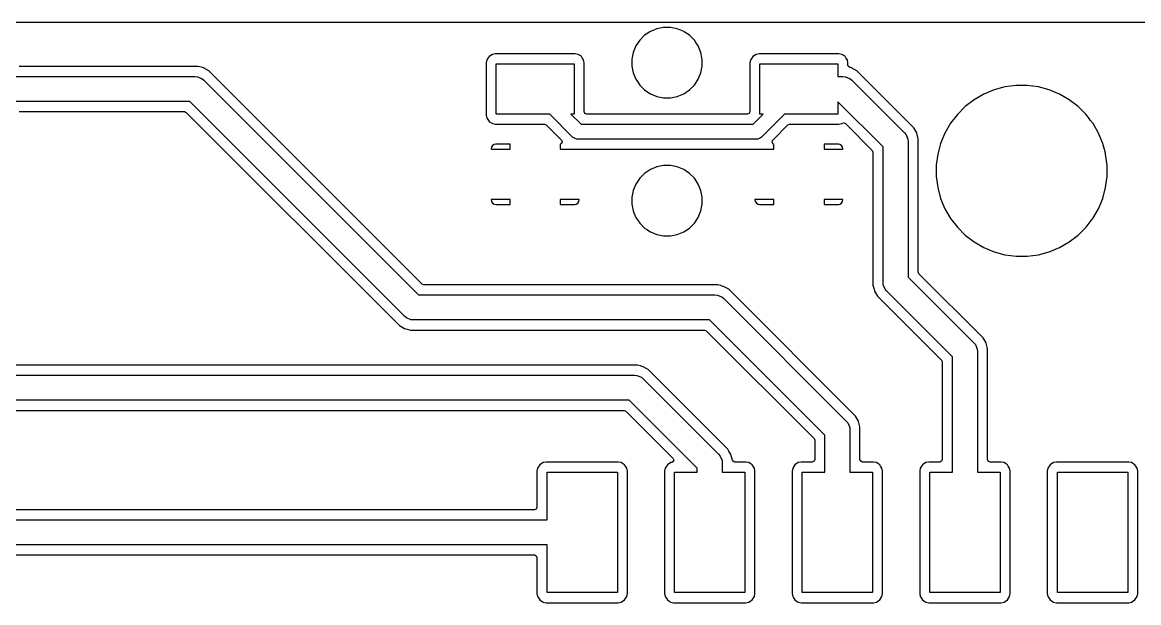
# Model space of a CAD drawing. Extents: x 173.3 to 230.8, y -104.4 to -68.6.
# Drawn here: x 197.41 to 219.64, y -80.18 to -68.62 of the extents above; entities that cross this region are included whole.
import ezdxf

# ---------------------------------------------------------------- set-up
doc = ezdxf.new("R2010")
doc.units = 0
doc.layers.add('BLACK', color=7, linetype='CONTINUOUS')

msp = doc.modelspace()

# ---------------------------------------------------------------- linework, layer by layer
at = {"layer": 'BLACK', "linetype": 'CONTINUOUS'}
for p, q in [((176.194637, -68.62182), (227.851752, -68.62182)), ((209.80346, -68.880883), (209.705883, -68.97846)), ((209.918192, -68.804223), (209.80346, -68.880883)), ((210.04567, -68.75142), (209.918192, -68.804223)), ((210.045681, -68.751417), (210.04567, -68.75142)), ((210.181001, -68.7245), (210.045681, -68.751417)), ((210.181007, -68.7245), (210.181001, -68.7245)), ((210.318993, -68.7245), (210.181007, -68.7245)), ((210.318998, -68.7245), (210.318993, -68.7245)), ((210.454318, -68.751417), (210.318998, -68.7245)), ((210.454329, -68.75142), (210.454318, -68.751417)), ((210.581807, -68.804223), (210.454329, -68.75142)), ((210.581808, -68.804223), (210.581807, -68.804223)), ((210.581811, -68.804225), (210.581808, -68.804223)), ((210.628074, -68.835137), (210.581811, -68.804225)), ((210.696539, -68.880883), (210.628074, -68.835137)), ((210.794116, -68.97846), (210.696539, -68.880883)), ((209.629223, -69.093192), (209.57642, -69.22067)), ((209.705883, -68.97846), (209.629223, -69.093192)), ((210.824613, -69.024102), (210.794116, -68.97846)), ((210.870775, -69.093189), (210.824613, -69.024102)), ((210.870776, -69.093192), (210.870775, -69.093189)), ((210.923579, -69.22067), (210.870776, -69.093192)), ((206.705447, -69.305447), (206.671669, -69.356001)), ((206.771769, -69.261133), (206.705447, -69.305447)), ((206.830252, -69.2495), (206.771769, -69.261133)), ((208.419748, -69.2495), (206.830252, -69.2495)), ((208.478231, -69.261133), (208.419748, -69.2495)), ((208.504795, -69.278882), (208.478231, -69.261133)), ((208.544552, -69.305447), (208.504795, -69.278882)), ((208.558232, -69.325921), (208.544552, -69.305447)), ((208.578331, -69.356001), (208.558232, -69.325921)), ((209.576417, -69.220681), (209.5495, -69.356001)), ((209.57642, -69.22067), (209.576417, -69.220681)), ((210.923582, -69.220681), (210.923579, -69.22067)), ((210.945312, -69.329926), (210.923582, -69.220681)), ((210.9505, -69.356007), (210.945312, -69.329926)), ((211.955447, -69.305447), (211.921669, -69.356001)), ((212.021769, -69.261133), (211.955447, -69.305447)), ((212.080252, -69.2495), (212.021769, -69.261133)), ((213.669748, -69.2495), (212.080252, -69.2495)), ((213.728231, -69.261133), (213.669748, -69.2495)), ((213.754795, -69.278882), (213.728231, -69.261133)), ((213.794552, -69.305447), (213.754795, -69.278882)), ((213.808232, -69.325921), (213.794552, -69.305447)), ((213.838867, -69.371769), (213.808232, -69.325921)), ((200.909309, -69.4995), (197.3495, -69.4995)), ((200.909311, -69.4995), (200.909309, -69.4995)), ((200.9505, -69.510537), (200.909311, -69.4995)), ((200.999673, -69.523713), (200.9505, -69.510537)), ((201.023886, -69.5302), (200.999673, -69.523713)), ((201.023888, -69.530201), (201.023886, -69.5302)), ((201.126614, -69.589511), (201.023888, -69.530201)), ((206.661133, -69.371769), (206.6495, -69.430252)), ((206.6495, -69.430252), (206.6495, -70.469748)), ((206.671669, -69.356001), (206.661133, -69.371769)), ((206.85, -70.45), (206.85, -69.45)), ((206.85, -69.45), (208.4, -69.45)), ((208.4, -69.45), (208.4, -70.45)), ((208.588867, -69.371769), (208.578331, -69.356001)), ((208.6005, -69.430252), (208.588867, -69.371769)), ((208.6005, -69.430255), (208.6005, -69.430252)), ((208.6005, -70.4005), (208.6005, -69.430255)), ((209.5495, -69.356001), (209.5495, -69.493998)), ((209.5495, -69.493998), (209.576417, -69.629318)), ((210.92358, -69.629328), (210.9505, -69.493993)), ((210.9505, -69.493993), (210.9505, -69.356007)), ((211.911133, -69.371769), (211.8995, -69.430252)), ((211.8995, -69.430252), (211.8995, -69.430255)), ((211.8995, -69.430255), (211.8995, -70.4005)), ((211.921669, -69.356001), (211.911133, -69.371769)), ((212.1, -70.45), (212.1, -69.45)), ((212.1, -69.45), (213.65, -69.45)), ((213.65, -69.45), (213.65, -69.7)), ((213.8505, -69.430252), (213.838867, -69.371769)), ((213.8505, -69.430255), (213.8505, -69.430252)), ((213.8505, -69.472938), (213.8505, -69.430255)), ((213.857064, -69.497436), (213.8505, -69.472938)), ((213.886815, -69.520267), (213.857064, -69.497436)), ((213.899673, -69.523713), (213.886815, -69.520267)), ((213.923886, -69.5302), (213.899673, -69.523713)), ((213.923888, -69.530201), (213.923886, -69.5302)), ((214.026612, -69.58951), (213.923888, -69.530201)), ((197.1, -69.7), (200.85, -69.7)), ((200.85, -69.7), (200.898773, -69.704804)), ((200.898773, -69.704804), (200.988893, -69.742133)), ((200.988893, -69.742133), (200.988897, -69.742137)), ((200.988897, -69.742137), (201.026777, -69.773223)), ((201.026777, -69.773223), (205.303554, -74.05)), ((202.677257, -71.140154), (201.126614, -69.589511)), ((209.576417, -69.629318), (209.57642, -69.629329)), ((209.57642, -69.629329), (209.629223, -69.756807)), ((209.629223, -69.756807), (209.629225, -69.756811)), ((209.629225, -69.756811), (209.660137, -69.803074)), ((210.794114, -69.871542), (210.870775, -69.756811)), ((210.870775, -69.756811), (210.92358, -69.629328)), ((213.65, -69.7), (213.75, -69.7)), ((213.75, -69.7), (213.798773, -69.704804)), ((213.798773, -69.704804), (213.888893, -69.742133)), ((213.888893, -69.742133), (213.888897, -69.742137)), ((213.888897, -69.742137), (213.926777, -69.773223)), ((213.926777, -69.773223), (214.976777, -70.823223)), ((214.026614, -69.589511), (214.026612, -69.58951)), ((215.160489, -70.723386), (214.026614, -69.589511)), ((209.660137, -69.803074), (209.705883, -69.871539)), ((209.705883, -69.871539), (209.80346, -69.969116)), ((209.80346, -69.969116), (209.849102, -69.999613)), ((209.849102, -69.999613), (209.918189, -70.045775)), ((210.581811, -70.045775), (210.696542, -69.969114)), ((210.696542, -69.969114), (210.794114, -69.871542)), ((216.762217, -69.96629), (216.556272, -70.051595)), ((216.762223, -69.966288), (216.762217, -69.96629)), ((216.977525, -69.908598), (216.762223, -69.966288)), ((216.977533, -69.908596), (216.977525, -69.908598)), ((216.977537, -69.908596), (216.977533, -69.908596)), ((217.198543, -69.8795), (216.977537, -69.908596)), ((217.421457, -69.8795), (217.198543, -69.8795)), ((217.642463, -69.908596), (217.421457, -69.8795)), ((217.642467, -69.908597), (217.642463, -69.908596)), ((217.642474, -69.908598), (217.642467, -69.908597)), ((217.857776, -69.966288), (217.642474, -69.908598)), ((217.857782, -69.96629), (217.857776, -69.966288)), ((218.063727, -70.051595), (217.857782, -69.96629)), ((200.746446, -70.2), (197.1, -70.2)), ((205.023223, -74.476777), (200.746446, -70.2)), ((209.918189, -70.045775), (210.045672, -70.09858)), ((210.045672, -70.09858), (210.045678, -70.098581)), ((210.045678, -70.098581), (210.045681, -70.098582)), ((210.045681, -70.098582), (210.181001, -70.125499)), ((210.181001, -70.125499), (210.181007, -70.1255)), ((210.181007, -70.1255), (210.318993, -70.1255)), ((210.318993, -70.1255), (210.454328, -70.09858)), ((210.454328, -70.09858), (210.581811, -70.045775)), ((214.55, -71.103554), (213.65, -70.203554)), ((213.65, -70.203554), (213.65, -70.45)), ((216.363213, -70.16306), (216.186381, -70.298748)), ((216.363228, -70.16305), (216.363213, -70.16306)), ((216.556272, -70.051595), (216.363228, -70.16305)), ((218.256771, -70.16305), (218.063726, -70.051595)), ((218.063726, -70.051595), (218.063727, -70.051595)), ((218.256786, -70.16306), (218.256771, -70.16305)), ((218.433618, -70.298748), (218.256786, -70.16306)), ((197.3495, -70.4005), (200.643101, -70.4005)), ((200.643101, -70.4005), (200.677749, -70.414852)), ((200.677749, -70.414852), (204.923386, -74.660489)), ((207.912868, -70.45), (206.85, -70.45)), ((208.368934, -70.906066), (207.912868, -70.45)), ((208.4, -70.45), (208.337132, -70.45)), ((208.337132, -70.45), (208.537132, -70.65)), ((208.614852, -70.435148), (208.6005, -70.4005)), ((208.6495, -70.4495), (208.614852, -70.435148)), ((211.8505, -70.4495), (208.6495, -70.4495)), ((211.885148, -70.435148), (211.8505, -70.4495)), ((211.8995, -70.4005), (211.885148, -70.435148)), ((211.962868, -70.65), (212.162868, -70.45)), ((212.162868, -70.45), (212.1, -70.45)), ((212.587132, -70.45), (212.131066, -70.906066)), ((213.65, -70.45), (212.587132, -70.45)), ((216.186369, -70.298758), (216.028758, -70.456369)), ((216.186381, -70.298748), (216.186369, -70.298758)), ((218.43363, -70.298758), (218.433618, -70.298748)), ((218.591241, -70.456369), (218.43363, -70.298758)), ((206.6495, -70.469748), (206.661133, -70.528231)), ((206.661133, -70.528231), (206.669456, -70.540687)), ((206.669456, -70.540687), (206.705447, -70.594552)), ((206.705447, -70.594552), (206.727472, -70.609268)), ((206.727472, -70.609268), (206.771769, -70.638867)), ((206.771769, -70.638867), (206.830252, -70.6505)), ((206.830252, -70.6505), (207.809522, -70.6505)), ((207.809522, -70.6505), (207.84417, -70.664852)), ((207.84417, -70.664852), (208.14567, -70.966352)), ((208.537132, -70.65), (211.962868, -70.65)), ((212.354328, -70.966353), (212.65583, -70.664852)), ((212.65583, -70.664852), (212.690478, -70.6505)), ((212.690478, -70.6505), (213.669745, -70.6505)), ((213.669745, -70.6505), (213.669748, -70.6505)), ((213.669748, -70.6505), (213.728231, -70.638867)), ((213.728231, -70.638867), (213.738873, -70.631755)), ((213.738873, -70.631755), (213.775652, -70.624437)), ((213.775652, -70.624437), (213.800745, -70.637848)), ((213.800745, -70.637848), (214.335148, -71.172251)), ((215.89305, -70.633228), (215.781595, -70.826272)), ((215.89306, -70.633213), (215.89305, -70.633228)), ((216.028748, -70.456381), (215.89306, -70.633213)), ((216.028758, -70.456369), (216.028748, -70.456381)), ((218.591251, -70.456381), (218.591241, -70.456369)), ((218.655942, -70.540687), (218.591251, -70.456381)), ((218.676367, -70.567305), (218.655942, -70.540687)), ((218.676368, -70.567308), (218.676367, -70.567305)), ((218.726948, -70.633226), (218.676368, -70.567308)), ((218.730204, -70.638866), (218.726948, -70.633226)), ((218.834183, -70.818962), (218.730204, -70.638866)), ((214.976777, -70.823223), (215.007862, -70.861102)), ((215.007862, -70.861102), (215.007867, -70.861107)), ((215.007867, -70.861107), (215.045196, -70.951227)), ((215.219799, -70.826113), (215.160489, -70.723386)), ((215.219799, -70.826114), (215.219799, -70.826113)), ((215.221468, -70.832343), (215.219799, -70.826114)), ((215.221469, -70.832346), (215.221468, -70.832342)), ((215.221468, -70.832342), (215.221468, -70.832343)), ((215.2505, -70.940688), (215.221469, -70.832346)), ((215.781595, -70.826272), (215.69629, -71.032217)), ((218.838405, -70.826274), (218.834183, -70.818962)), ((218.920053, -71.023389), (218.838405, -70.826274)), ((206.755802, -71.11098), (206.75, -71.140154)), ((206.777902, -71.077904), (206.755802, -71.11098)), ((206.810977, -71.055804), (206.777902, -71.077904)), ((206.810981, -71.055802), (206.810977, -71.055804)), ((206.840154, -71.050001), (206.810981, -71.055802)), ((206.840155, -71.05), (206.840154, -71.050001)), ((207.125, -71.05), (206.840155, -71.05)), ((207.125, -71.15), (207.125, -71.05)), ((208.134884, -71.040115), (208.125, -71.05)), ((208.125, -71.05), (208.125, -71.15)), ((208.14567, -71.035648), (208.134884, -71.040115)), ((208.14567, -70.966352), (208.160022, -71.001)), ((208.160022, -71.001), (208.14567, -71.035648)), ((208.391665, -70.924721), (208.368934, -70.906066)), ((208.410651, -70.932585), (208.391665, -70.924721)), ((208.445736, -70.947118), (208.410651, -70.932585)), ((208.475, -70.95), (208.445736, -70.947118)), ((212.025, -70.95), (208.475, -70.95)), ((212.054264, -70.947118), (212.025, -70.95)), ((212.089349, -70.932585), (212.054264, -70.947118)), ((212.108335, -70.924721), (212.089349, -70.932585)), ((212.131066, -70.906066), (212.108335, -70.924721)), ((212.339977, -71.001), (212.346295, -70.985745)), ((212.34096, -71.003374), (212.339977, -71.001)), ((212.340216, -71.005835), (212.34096, -71.003374)), ((212.34801, -71.020393), (212.340216, -71.005835)), ((212.346295, -70.985745), (212.351079, -70.96994)), ((212.354329, -71.035648), (212.34801, -71.020393)), ((212.351079, -70.96994), (212.353345, -70.968726)), ((212.353345, -70.968726), (212.354328, -70.966353)), ((212.356703, -71.036631), (212.354329, -71.035648)), ((212.357917, -71.038898), (212.356703, -71.036631)), ((212.375, -71.052898), (212.357917, -71.038898)), ((212.375, -71.15), (212.375, -71.052898)), ((213.659846, -71.05), (213.375, -71.05)), ((213.375, -71.05), (213.375, -71.15)), ((213.689019, -71.055802), (213.659846, -71.05)), ((213.722095, -71.077902), (213.689019, -71.055802)), ((213.744195, -71.110977), (213.722095, -71.077902)), ((213.744197, -71.110981), (213.744195, -71.110977)), ((213.749998, -71.140154), (213.744197, -71.110981)), ((214.55, -73.8), (214.55, -71.103554)), ((215.045196, -70.951227), (215.05, -71)), ((215.05, -71), (215.05, -73.696446)), ((215.2505, -71.468536), (215.2505, -70.940688)), ((215.696288, -71.032223), (215.638598, -71.247525)), ((215.69629, -71.032217), (215.696288, -71.032223)), ((218.923709, -71.032217), (218.920053, -71.023389)), ((218.923711, -71.032223), (218.923709, -71.032217)), ((218.976691, -71.229949), (218.923711, -71.032223)), ((203.643104, -72.106001), (202.677257, -71.140154)), ((206.75, -71.140154), (206.75, -71.15)), ((206.75, -71.15), (207.125, -71.15)), ((208.125, -71.15), (208.4, -71.15)), ((208.4, -71.15), (208.421844, -71.15)), ((208.421844, -71.15), (208.428236, -71.150419)), ((208.428236, -71.150419), (208.428852, -71.1505)), ((208.428852, -71.1505), (208.428856, -71.1505)), ((208.428856, -71.1505), (212.071148, -71.1505)), ((212.071148, -71.1505), (212.071764, -71.150419)), ((212.071764, -71.150419), (212.078156, -71.15)), ((212.078156, -71.15), (212.375, -71.15)), ((213.375, -71.15), (213.749999, -71.15)), ((213.749999, -71.140155), (213.749998, -71.140154)), ((213.749999, -71.15), (213.749999, -71.140155)), ((214.335148, -71.172251), (214.3495, -71.206899)), ((214.3495, -71.206899), (214.3495, -73.85931)), ((215.638596, -71.247537), (215.610315, -71.462351)), ((215.638598, -71.247525), (215.638596, -71.247533)), ((215.638596, -71.247533), (215.638596, -71.247537)), ((218.981404, -71.247537), (218.976691, -71.229949)), ((219.0105, -71.468543), (218.981404, -71.247537)), ((209.918192, -71.554223), (209.80346, -71.630883)), ((210.04567, -71.50142), (209.918192, -71.554223)), ((210.045681, -71.501417), (210.04567, -71.50142)), ((210.181001, -71.4745), (210.045681, -71.501417)), ((210.181007, -71.4745), (210.181001, -71.4745)), ((210.318993, -71.4745), (210.181007, -71.4745)), ((210.318998, -71.4745), (210.318993, -71.4745)), ((210.454318, -71.501417), (210.318998, -71.4745)), ((210.454329, -71.50142), (210.454318, -71.501417)), ((210.581807, -71.554223), (210.454329, -71.50142)), ((210.581808, -71.554223), (210.581807, -71.554223)), ((210.581811, -71.554225), (210.581808, -71.554223)), ((210.628074, -71.585137), (210.581811, -71.554225)), ((215.2505, -73.5931), (215.2505, -71.468536)), ((215.610314, -71.462351), (215.6095, -71.468536)), ((215.6095, -71.468536), (215.6095, -71.468543)), ((215.6095, -71.468543), (215.6095, -71.691457)), ((215.610315, -71.462352), (215.610314, -71.462351)), ((215.610315, -71.462351), (215.610315, -71.462352)), ((219.0105, -71.691457), (219.0105, -71.468543)), ((209.705883, -71.72846), (209.629223, -71.843192)), ((209.80346, -71.630883), (209.705883, -71.72846)), ((210.696539, -71.630883), (210.628074, -71.585137)), ((210.794116, -71.72846), (210.696539, -71.630883)), ((210.806937, -71.747649), (210.794116, -71.72846)), ((210.870775, -71.843189), (210.806937, -71.747649)), ((215.6095, -71.691457), (215.638596, -71.912463)), ((218.981404, -71.912463), (219.0105, -71.691457)), ((209.576417, -71.970681), (209.5495, -72.106001)), ((209.57642, -71.97067), (209.576417, -71.970681)), ((209.629223, -71.843192), (209.57642, -71.97067)), ((210.92358, -71.970672), (210.870775, -71.843189)), ((210.9505, -72.106007), (210.92358, -71.970672)), ((215.638596, -71.912463), (215.638597, -71.912467)), ((215.638597, -71.912467), (215.638598, -71.912474)), ((215.638598, -71.912474), (215.696288, -72.127776)), ((218.92371, -72.127781), (218.981404, -71.912463)), ((203.696948, -72.159845), (203.643104, -72.106001)), ((205.372251, -73.835148), (203.696948, -72.159845)), ((207.125, -72.15), (206.750001, -72.15)), ((206.750001, -72.15), (206.750001, -72.159845)), ((206.750001, -72.159845), (206.755802, -72.189018)), ((206.755802, -72.189018), (206.755804, -72.189022)), ((206.755804, -72.189022), (206.777904, -72.222097)), ((206.777904, -72.222097), (206.81098, -72.244197)), ((207.125, -72.249998), (207.125, -72.15)), ((208.5, -72.15), (208.125, -72.15)), ((208.125, -72.15), (208.125, -72.249999)), ((208.439022, -72.244195), (208.472097, -72.222095)), ((208.472097, -72.222095), (208.494197, -72.189019)), ((208.494197, -72.189019), (208.5, -72.159845)), ((208.5, -72.159845), (208.5, -72.15)), ((209.5495, -72.106001), (209.5495, -72.243998)), ((210.9505, -72.159845), (210.9505, -72.106007)), ((210.9505, -72.243993), (210.9505, -72.159845)), ((212.375, -72.15), (212.000001, -72.15)), ((212.000001, -72.15), (212.000001, -72.159845)), ((212.000001, -72.159845), (212.005802, -72.189018)), ((212.005802, -72.189018), (212.005804, -72.189022)), ((212.005804, -72.189022), (212.027904, -72.222097)), ((212.027904, -72.222097), (212.06098, -72.244197)), ((212.375, -72.249998), (212.375, -72.15)), ((213.75, -72.15), (213.375, -72.15)), ((213.375, -72.15), (213.375, -72.249999)), ((213.689022, -72.244195), (213.722097, -72.222095)), ((213.722097, -72.222095), (213.744197, -72.189019)), ((213.744197, -72.189019), (213.75, -72.159845)), ((213.75, -72.159845), (213.75, -72.15)), ((215.696288, -72.127776), (215.69629, -72.127782)), ((215.69629, -72.127782), (215.781595, -72.333727)), ((218.838405, -72.333726), (218.92371, -72.127781)), ((206.81098, -72.244197), (206.840154, -72.249999)), ((206.840154, -72.249999), (207.124999, -72.249999)), ((207.124999, -72.249999), (207.125, -72.249998)), ((208.125, -72.249999), (208.409845, -72.249999)), ((208.409845, -72.249998), (208.439018, -72.244197)), ((208.409845, -72.249999), (208.409845, -72.249998)), ((208.439018, -72.244197), (208.439022, -72.244195)), ((209.5495, -72.243998), (209.576417, -72.379318)), ((209.576417, -72.379318), (209.57642, -72.379329)), ((209.57642, -72.379329), (209.590569, -72.413487)), ((209.590569, -72.413487), (209.629225, -72.506811)), ((210.870775, -72.506811), (210.92358, -72.379328)), ((210.92358, -72.379328), (210.9505, -72.243993)), ((212.06098, -72.244197), (212.090154, -72.249999)), ((212.090154, -72.249999), (212.374999, -72.249999)), ((212.374999, -72.249999), (212.375, -72.249998)), ((213.375, -72.249999), (213.659845, -72.249999)), ((213.659845, -72.249998), (213.689018, -72.244197)), ((213.659845, -72.249999), (213.659845, -72.249998)), ((213.689018, -72.244197), (213.689022, -72.244195)), ((215.781595, -72.333727), (215.89305, -72.526771)), ((218.726948, -72.526774), (218.838405, -72.333726)), ((209.629225, -72.506811), (209.660137, -72.553074)), ((209.660137, -72.553074), (209.705883, -72.621539)), ((209.705883, -72.621539), (209.80346, -72.719116)), ((210.696542, -72.719114), (210.794114, -72.621542)), ((210.794114, -72.621542), (210.870775, -72.506811)), ((215.89305, -72.526771), (215.89306, -72.526786)), ((215.89306, -72.526786), (216.028748, -72.703618)), ((218.591247, -72.703624), (218.692194, -72.572065)), ((218.692194, -72.572065), (218.726939, -72.526786)), ((218.726939, -72.526786), (218.72694, -72.526783)), ((218.72694, -72.526783), (218.726948, -72.526774)), ((209.80346, -72.719116), (209.849102, -72.749613)), ((209.849102, -72.749613), (209.918189, -72.795775)), ((209.918189, -72.795775), (210.045672, -72.84858)), ((210.045672, -72.84858), (210.045678, -72.848581)), ((210.045678, -72.848581), (210.045681, -72.848582)), ((210.045681, -72.848582), (210.181001, -72.875499)), ((210.181001, -72.875499), (210.181007, -72.8755)), ((210.181007, -72.8755), (210.318993, -72.8755)), ((210.318993, -72.8755), (210.454328, -72.84858)), ((210.454328, -72.84858), (210.581811, -72.795775)), ((210.581811, -72.795775), (210.696542, -72.719114)), ((216.028748, -72.703618), (216.028758, -72.70363)), ((216.028758, -72.70363), (216.186369, -72.861241)), ((216.186369, -72.861241), (216.186381, -72.861251)), ((216.186381, -72.861251), (216.363213, -72.996939)), ((218.256774, -72.996948), (218.433624, -72.861247)), ((218.433624, -72.861247), (218.591247, -72.703624)), ((216.363213, -72.996939), (216.363222, -72.996945)), ((216.363222, -72.996945), (216.363226, -72.996948)), ((216.363226, -72.996948), (216.556274, -73.108405)), ((216.556274, -73.108405), (216.762219, -73.19371)), ((217.857781, -73.19371), (218.063726, -73.108405)), ((218.063726, -73.108405), (218.256774, -72.996948)), ((216.762219, -73.19371), (216.762223, -73.193711)), ((216.762223, -73.193711), (216.977525, -73.251401)), ((216.977525, -73.251401), (216.977526, -73.251401)), ((216.977526, -73.251401), (216.977537, -73.251404)), ((216.977537, -73.251404), (217.198543, -73.2805)), ((217.198543, -73.2805), (217.198547, -73.2805)), ((217.198547, -73.2805), (217.421453, -73.2805)), ((217.421453, -73.2805), (217.421457, -73.2805)), ((217.421457, -73.2805), (217.642463, -73.251404)), ((217.642463, -73.251404), (217.857781, -73.19371)), ((215.05, -73.696446), (216.356777, -75.003224)), ((215.264852, -73.627748), (215.2505, -73.5931)), ((216.54049, -74.903386), (215.264852, -73.627748)), ((205.406899, -73.8495), (205.372251, -73.835148)), ((211.259309, -73.8495), (205.406899, -73.8495)), ((211.259311, -73.8495), (211.259309, -73.8495)), ((211.319551, -73.865642), (211.259311, -73.8495)), ((211.349673, -73.873713), (211.319551, -73.865642)), ((211.373886, -73.8802), (211.349673, -73.873713)), ((211.373888, -73.880201), (211.373886, -73.8802)), ((211.476612, -73.93951), (211.373888, -73.880201)), ((211.476614, -73.939511), (211.476612, -73.93951)), ((214.000489, -76.463386), (211.476614, -73.939511)), ((214.3495, -73.85931), (214.37099, -73.93951)), ((214.37099, -73.93951), (214.37099, -73.939511)), ((214.37099, -73.939511), (214.3802, -73.973886)), ((214.3802, -73.973886), (214.380201, -73.973888)), ((214.380201, -73.973888), (214.439511, -74.076614)), ((214.554804, -73.848773), (214.55, -73.8)), ((214.592133, -73.938893), (214.554804, -73.848773)), ((214.592137, -73.938897), (214.592133, -73.938893)), ((214.623223, -73.976777), (214.592137, -73.938897)), ((215.93, -75.283553), (214.623223, -73.976777)), ((205.303554, -74.05), (211.2, -74.05)), ((211.2, -74.05), (211.248773, -74.054804)), ((211.248773, -74.054804), (211.338893, -74.092133)), ((211.338893, -74.092133), (211.338897, -74.092137)), ((211.338897, -74.092137), (211.376777, -74.123223)), ((211.376777, -74.123223), (213.816777, -76.563223)), ((214.439511, -74.076614), (215.715148, -75.352251)), ((204.923386, -74.660489), (205.026113, -74.719799)), ((205.061102, -74.507862), (205.023223, -74.476777)), ((205.061107, -74.507867), (205.061102, -74.507862)), ((205.151227, -74.545196), (205.061107, -74.507867)), ((205.2, -74.55), (205.151227, -74.545196)), ((211.096446, -74.55), (205.2, -74.55)), ((213.39, -76.843554), (211.096446, -74.55)), ((205.026113, -74.719799), (205.050326, -74.726286)), ((205.050326, -74.726286), (205.095508, -74.738393)), ((205.095508, -74.738393), (205.140689, -74.7505)), ((205.140689, -74.7505), (205.140691, -74.7505)), ((205.140691, -74.7505), (210.993101, -74.7505)), ((210.993101, -74.7505), (211.027749, -74.764852)), ((211.027749, -74.764852), (213.175148, -76.912251)), ((216.356777, -75.003224), (216.387868, -75.041108)), ((216.387868, -75.041108), (216.425197, -75.131228)), ((216.540491, -74.903389), (216.54049, -74.903386)), ((216.540494, -74.903392), (216.540491, -74.903389)), ((216.599798, -75.006111), (216.540494, -74.903392)), ((216.599799, -75.006113), (216.599798, -75.006111)), ((216.599799, -75.006114), (216.599799, -75.006113)), ((216.601468, -75.012343), (216.599799, -75.006114)), ((216.601469, -75.012346), (216.601468, -75.012342)), ((216.601468, -75.012342), (216.601468, -75.012343)), ((216.6305, -75.120688), (216.601469, -75.012346)), ((215.93, -77.58), (215.93, -75.283553)), ((216.425197, -75.131228), (216.425197, -75.131237)), ((216.425197, -75.131237), (216.43, -75.18)), ((216.43, -75.18), (216.43, -77.58)), ((216.6305, -77.3305), (216.6305, -75.120688)), ((209.659309, -75.4495), (186.8944, -75.4495)), ((209.659311, -75.4495), (209.659309, -75.4495)), ((209.719551, -75.465642), (209.659311, -75.4495)), ((209.749673, -75.473713), (209.719551, -75.465642)), ((209.773886, -75.4802), (209.749673, -75.473713)), ((209.773888, -75.480201), (209.773886, -75.4802)), ((209.876614, -75.539511), (209.773888, -75.480201)), ((211.460488, -77.123385), (209.876614, -75.539511)), ((215.715148, -75.352251), (215.7295, -75.386899)), ((215.7295, -75.386899), (215.7295, -77.3305)), ((186.791053, -75.65), (209.6, -75.65)), ((209.6, -75.65), (209.648773, -75.654804)), ((209.648773, -75.654804), (209.738893, -75.692133)), ((209.738893, -75.692133), (209.738897, -75.692137)), ((209.738897, -75.692137), (209.776777, -75.723223)), ((209.776777, -75.723223), (211.276776, -77.223223)), ((209.496446, -76.15), (186.6875, -76.15)), ((210.85, -77.503553), (209.496446, -76.15)), ((186.628191, -76.3505), (209.393101, -76.3505)), ((209.393101, -76.3505), (209.427749, -76.364852)), ((209.427749, -76.364852), (210.367264, -77.304367)), ((213.816777, -76.563223), (213.847862, -76.601102)), ((213.847862, -76.601102), (213.847867, -76.601107)), ((213.847867, -76.601107), (213.885196, -76.691227)), ((214.059799, -76.566113), (214.000489, -76.463386)), ((214.059799, -76.566114), (214.059799, -76.566113)), ((214.061468, -76.572343), (214.059799, -76.566114)), ((214.061469, -76.572346), (214.061468, -76.572342)), ((214.061468, -76.572342), (214.061468, -76.572343)), ((214.0905, -76.680688), (214.061469, -76.572346)), ((213.39, -77.58), (213.39, -76.843554)), ((213.885196, -76.691227), (213.89, -76.74)), ((213.89, -76.74), (213.89, -77.58)), ((214.0905, -77.3305), (214.0905, -76.680688)), ((213.175148, -76.912251), (213.1895, -76.946899)), ((213.1895, -76.946899), (213.1895, -77.3305)), ((210.367264, -77.304367), (210.381616, -77.339015)), ((210.381616, -77.339015), (210.367264, -77.373663)), ((211.276776, -77.223223), (211.307862, -77.261102)), ((211.307862, -77.261102), (211.307867, -77.261107)), ((211.307867, -77.261107), (211.345196, -77.351227)), ((211.481512, -77.159799), (211.460488, -77.123385)), ((211.519798, -77.226111), (211.481512, -77.159799)), ((211.519799, -77.226115), (211.519798, -77.226111)), ((211.551168, -77.343182), (211.519799, -77.226115)), ((213.1895, -77.3305), (213.175148, -77.365148)), ((214.104852, -77.365148), (214.0905, -77.3305)), ((215.7295, -77.3305), (215.715148, -77.365148)), ((216.644852, -77.365148), (216.6305, -77.3305)), ((207.671133, -77.501769), (207.6595, -77.560252)), ((207.6595, -77.560252), (207.6595, -77.560255)), ((207.6595, -77.560255), (207.6595, -78.2805)), ((207.715447, -77.435447), (207.671133, -77.501769)), ((207.781769, -77.391133), (207.715447, -77.435447)), ((207.788209, -77.389852), (207.781769, -77.391133)), ((207.840252, -77.3795), (207.788209, -77.389852)), ((209.279748, -77.3795), (207.840252, -77.3795)), ((209.338231, -77.391133), (209.279748, -77.3795)), ((209.364795, -77.408882), (209.338231, -77.391133)), ((209.404552, -77.435447), (209.364795, -77.408882)), ((209.422301, -77.462012), (209.404552, -77.435447)), ((209.448867, -77.501769), (209.422301, -77.462012)), ((209.4605, -77.560252), (209.448867, -77.501769)), ((209.4605, -79.999748), (209.4605, -77.560252)), ((210.211133, -77.501769), (210.1995, -77.560252)), ((210.1995, -77.560252), (210.1995, -79.999748)), ((210.255447, -77.435447), (210.211133, -77.501769)), ((210.32177, -77.391132), (210.255447, -77.435447)), ((210.342176, -77.387073), (210.32177, -77.391132)), ((210.367264, -77.373663), (210.342176, -77.387073)), ((210.85, -77.58), (210.85, -77.503553)), ((211.345196, -77.351227), (211.35, -77.4)), ((211.35, -77.4), (211.35, -77.58)), ((211.56385, -77.365148), (211.551168, -77.343182)), ((211.598498, -77.3795), (211.56385, -77.365148)), ((211.819745, -77.3795), (211.598498, -77.3795)), ((211.819748, -77.3795), (211.819745, -77.3795)), ((211.878231, -77.391133), (211.819748, -77.3795)), ((211.904795, -77.408882), (211.878231, -77.391133)), ((211.944552, -77.435447), (211.904795, -77.408882)), ((211.962301, -77.462012), (211.944552, -77.435447)), ((211.988867, -77.501769), (211.962301, -77.462012)), ((212.0005, -77.560252), (211.988867, -77.501769)), ((212.0005, -79.999748), (212.0005, -77.560252)), ((212.751133, -77.501769), (212.7395, -77.560252)), ((212.7395, -77.560252), (212.7395, -79.999748)), ((212.795447, -77.435447), (212.751133, -77.501769)), ((212.861769, -77.391133), (212.795447, -77.435447)), ((212.868209, -77.389852), (212.861769, -77.391133)), ((212.920252, -77.3795), (212.868209, -77.389852)), ((213.1405, -77.3795), (212.920252, -77.3795)), ((213.175148, -77.365148), (213.1405, -77.3795)), ((214.1395, -77.3795), (214.104852, -77.365148)), ((214.359745, -77.3795), (214.1395, -77.3795)), ((214.359748, -77.3795), (214.359745, -77.3795)), ((214.418231, -77.391133), (214.359748, -77.3795)), ((214.444795, -77.408882), (214.418231, -77.391133)), ((214.484552, -77.435447), (214.444795, -77.408882)), ((214.502301, -77.462012), (214.484552, -77.435447)), ((214.528867, -77.501769), (214.502301, -77.462012)), ((214.5405, -77.560252), (214.528867, -77.501769)), ((214.5405, -79.999748), (214.5405, -77.560252)), ((215.291133, -77.501769), (215.2795, -77.560252)), ((215.2795, -77.560252), (215.2795, -79.999748)), ((215.335447, -77.435447), (215.291133, -77.501769)), ((215.401769, -77.391133), (215.335447, -77.435447)), ((215.408209, -77.389852), (215.401769, -77.391133)), ((215.460252, -77.3795), (215.408209, -77.389852)), ((215.6805, -77.3795), (215.460252, -77.3795)), ((215.715148, -77.365148), (215.6805, -77.3795)), ((216.6795, -77.3795), (216.644852, -77.365148)), ((216.899745, -77.3795), (216.6795, -77.3795)), ((216.899748, -77.3795), (216.899745, -77.3795)), ((216.958231, -77.391133), (216.899748, -77.3795)), ((216.984795, -77.408882), (216.958231, -77.391133)), ((217.024552, -77.435447), (216.984795, -77.408882)), ((217.042301, -77.462012), (217.024552, -77.435447)), ((217.068867, -77.501769), (217.042301, -77.462012)), ((217.0805, -77.560252), (217.068867, -77.501769)), ((217.0805, -79.999748), (217.0805, -77.560252)), ((217.831133, -77.501769), (217.8195, -77.560252)), ((217.8195, -77.560252), (217.8195, -79.999748)), ((217.875447, -77.435447), (217.831133, -77.501769)), ((217.941769, -77.391133), (217.875447, -77.435447)), ((217.948209, -77.389852), (217.941769, -77.391133)), ((218.000252, -77.3795), (217.948209, -77.389852)), ((219.439748, -77.3795), (218.000252, -77.3795)), ((219.498231, -77.391133), (219.439748, -77.3795)), ((219.524795, -77.408882), (219.498231, -77.391133)), ((219.564552, -77.435447), (219.524795, -77.408882)), ((219.582301, -77.462012), (219.564552, -77.435447)), ((219.608867, -77.501769), (219.582301, -77.462012)), ((219.6205, -77.560252), (219.608867, -77.501769)), ((219.6205, -79.999748), (219.6205, -77.560252)), ((207.86, -78.53), (207.86, -77.58)), ((207.86, -77.58), (209.26, -77.58)), ((209.26, -77.58), (209.26, -79.98)), ((210.4, -79.98), (210.4, -77.58)), ((210.4, -77.58), (210.85, -77.58)), ((211.35, -77.58), (211.8, -77.58)), ((211.8, -77.58), (211.8, -79.98)), ((212.94, -79.98), (212.94, -77.58)), ((212.94, -77.58), (213.39, -77.58)), ((213.89, -77.58), (214.34, -77.58)), ((214.34, -77.58), (214.34, -79.98)), ((215.48, -79.98), (215.48, -77.58)), ((215.48, -77.58), (215.93, -77.58)), ((216.43, -77.58), (216.88, -77.58)), ((216.88, -77.58), (216.88, -79.98)), ((218.02, -79.98), (218.02, -77.58)), ((218.02, -77.58), (219.42, -77.58)), ((219.42, -77.58), (219.42, -79.98)), ((207.6105, -78.3295), (183.060688, -78.3295)), ((207.645148, -78.315148), (207.6105, -78.3295)), ((207.6595, -78.2805), (207.645148, -78.315148)), ((183.12, -78.53), (207.86, -78.53)), ((207.86, -79.03), (183.223553, -79.03)), ((207.86, -79.98), (207.86, -79.03)), ((183.326899, -79.2305), (207.6105, -79.2305)), ((207.6105, -79.2305), (207.645148, -79.244852)), ((207.645148, -79.244852), (207.6595, -79.2795)), ((207.6595, -79.2795), (207.6595, -79.999748)), ((207.6595, -79.999748), (207.671133, -80.058231)), ((209.26, -79.98), (207.86, -79.98)), ((209.448867, -80.058231), (209.4605, -79.999748)), ((210.1995, -79.999748), (210.211133, -80.058231)), ((211.8, -79.98), (210.4, -79.98)), ((211.988867, -80.058231), (212.0005, -79.999748)), ((212.7395, -79.999748), (212.751133, -80.058231)), ((214.34, -79.98), (212.94, -79.98)), ((214.528867, -80.058231), (214.5405, -79.999748)), ((215.2795, -79.999748), (215.291133, -80.058231)), ((216.88, -79.98), (215.48, -79.98)), ((217.068867, -80.058231), (217.0805, -79.999748)), ((217.8195, -79.999748), (217.831133, -80.058231)), ((219.42, -79.98), (218.02, -79.98)), ((219.608867, -80.058231), (219.6205, -79.999748)), ((207.671133, -80.058231), (207.688882, -80.084795)), ((207.688882, -80.084795), (207.715447, -80.124552)), ((207.715447, -80.124552), (207.742012, -80.142301)), ((207.742012, -80.142301), (207.781769, -80.168867)), ((207.781769, -80.168867), (207.840252, -80.1805)), ((207.840252, -80.1805), (207.840255, -80.1805)), ((207.840255, -80.1805), (209.279745, -80.1805)), ((209.279745, -80.1805), (209.279748, -80.1805)), ((209.279748, -80.1805), (209.338231, -80.168867)), ((209.338231, -80.168867), (209.404552, -80.124552)), ((209.404552, -80.124552), (209.448867, -80.058231)), ((210.211133, -80.058231), (210.228882, -80.084795)), ((210.228882, -80.084795), (210.255447, -80.124552)), ((210.255447, -80.124552), (210.282012, -80.142301)), ((210.282012, -80.142301), (210.321769, -80.168867)), ((210.321769, -80.168867), (210.380252, -80.1805)), ((210.380252, -80.1805), (210.380255, -80.1805)), ((210.380255, -80.1805), (211.819745, -80.1805)), ((211.819745, -80.1805), (211.819748, -80.1805)), ((211.819748, -80.1805), (211.878231, -80.168867)), ((211.878231, -80.168867), (211.944552, -80.124552)), ((211.944552, -80.124552), (211.988867, -80.058231)), ((212.751133, -80.058231), (212.768882, -80.084795)), ((212.768882, -80.084795), (212.795447, -80.124552)), ((212.795447, -80.124552), (212.822012, -80.142301)), ((212.822012, -80.142301), (212.861769, -80.168867)), ((212.861769, -80.168867), (212.920252, -80.1805)), ((212.920252, -80.1805), (212.920255, -80.1805)), ((212.920255, -80.1805), (214.359745, -80.1805)), ((214.359745, -80.1805), (214.359748, -80.1805)), ((214.359748, -80.1805), (214.418231, -80.168867)), ((214.418231, -80.168867), (214.484552, -80.124552)), ((214.484552, -80.124552), (214.528867, -80.058231)), ((215.291133, -80.058231), (215.308882, -80.084795)), ((215.308882, -80.084795), (215.335447, -80.124552)), ((215.335447, -80.124552), (215.362012, -80.142301)), ((215.362012, -80.142301), (215.401769, -80.168867)), ((215.401769, -80.168867), (215.460252, -80.1805)), ((215.460252, -80.1805), (215.460255, -80.1805)), ((215.460255, -80.1805), (216.899745, -80.1805)), ((216.899745, -80.1805), (216.899748, -80.1805)), ((216.899748, -80.1805), (216.958231, -80.168867)), ((216.958231, -80.168867), (217.024552, -80.124552)), ((217.024552, -80.124552), (217.068867, -80.058231)), ((217.831133, -80.058231), (217.848882, -80.084795)), ((217.848882, -80.084795), (217.875447, -80.124552)), ((217.875447, -80.124552), (217.902012, -80.142301)), ((217.902012, -80.142301), (217.941769, -80.168867)), ((217.941769, -80.168867), (218.000252, -80.1805)), ((218.000252, -80.1805), (218.000255, -80.1805)), ((218.000255, -80.1805), (219.439745, -80.1805)), ((219.439745, -80.1805), (219.439748, -80.1805)), ((219.439748, -80.1805), (219.498231, -80.168867)), ((219.498231, -80.168867), (219.564552, -80.124552)), ((219.564552, -80.124552), (219.608867, -80.058231))]:
    msp.add_line(p, q, dxfattribs=at)

doc.saveas('drawing.dxf')
